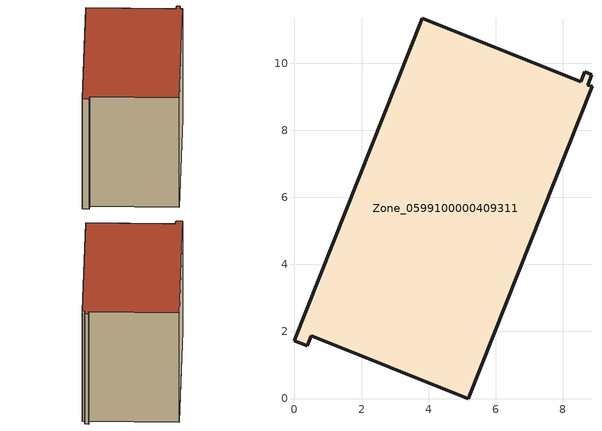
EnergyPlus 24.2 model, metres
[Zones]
Zone_0599100000409311
 floor ground (C_G): 8.74,9.35 8.87,9.3 5.18,0 0.5,1.87 0.38,1.57 0,1.73 3.8,11.33 8.53,9.44 8.65,9.74 8.86,9.65 z0.34
 wall outside (C_F): 0.38,1.57 0.5,1.87 5.18,0 8.87,9.3 8.74,9.35 8.86,9.65 8.65,9.74 8.53,9.44 3.8,11.33 0,1.73 0.38,1.57 z0.34:7.47
 roof outside (C_R): 8.87,9.3 8.74,9.35 8.86,9.65 8.65,9.74 8.53,9.44 3.8,11.33 0,1.73 0.38,1.57 0.5,1.87 5.18,0 z7.47
[BUILDING]
Pand.0599100000409311: North Axis=0; Terrain=City; Loads Convergence Tolerance Value=0.04; Temperature Convergence Tolerance Value=0.4; Solar Distribution=FullExterior; Maximum Number of Warmup Days=25; Minimum Number of Warmup Days=1
[Site:Location]
Rotterdam.The.Hague.AP_ZH_NLD Design_Conditions: Latitude=51.96; Longitude=4.45; Time Zone=1; Elevation=-4.5
[SITE:GROUNDTEMPERATURE:BUILDINGSURFACE]
18, 18, 18, 18, 18, 18, 18, 18, 18, 18, 18, 18
[MATERIAL] Thermal Absorptance=0.9; Solar Absorptance=0.7; Visible Absorptance=0.7
Name | Roughness | Thickness | Conductivity | Density | Specific Heat
G.TI.1992-2005 | MediumSmooth | 0.15 | 0.06 | 540 | 1210
F.TI.1992-2005 | Rough | 0.3 | 0.12 | 1920 | 840
R.TI.1992-2005 | MediumRough | 0.2 | 0.08 | 1500 | 1000
[CONSTRUCTION]
C_G: G.TI.1992-2005
C_F: F.TI.1992-2005
C_R: R.TI.1992-2005
[ZONE]
Zone_0599100000409311: Type=1; Multiplier=1; Ceiling Height=Autocalculate; Volume=Autocalculate; Floor Area=autocalculate; Part of Total Floor Area=Yes
[ZONEINFILTRATION:DESIGNFLOWRATE]
Infil_Zone_0599100000409311: Zone or ZoneList or Space or SpaceList=Zone_0599100000409311; Schedule=AlwaysOn; Design Flow Rate Calculation Method=Flow/Area; Flow Rate per Floor Area=0.0015; Constant Term Coefficient=1; Temperature Term Coefficient=0; Velocity Term Coefficient=0; Velocity Squared Term Coefficient=0
[HVACTEMPLATE:ZONE:IDEALLOADSAIRSYSTEM]
Zone_0599100000409311: Maximum Heating Supply Air Temperature=50; Minimum Cooling Supply Air Temperature=13; Maximum Heating Supply Air Humidity Ratio=0.0156; Minimum Cooling Supply Air Humidity Ratio=0.0077; Heating Limit=NoLimit; Cooling Limit=NoLimit; Dehumidification Control Type=ConstantSensibleHeatRatio; Cooling Sensible Heat Ratio=0.7; Dehumidification Setpoint=60; Humidification Control Type=None; Humidification Setpoint=30; Outdoor Air Method=None; Outdoor Air Flow Rate per Person=0.00944; Outdoor Air Flow Rate per Zone Floor Area=0; Outdoor Air Flow Rate per Zone=0; Demand Controlled Ventilation Type=None; Outdoor Air Economizer Type=NoEconomizer; Heat Recovery Type=None; Sensible Heat Recovery Effectiveness=0.7; Latent Heat Recovery Effectiveness=0.65
[ZONECONTROL:THERMOSTAT]
ThermostatControl_Zone_0599100000409311: Zone or ZoneList=Zone_0599100000409311; Control Type Schedule=DualSetpointControlType; Control 1=Thermostat_Zone_0599100000409311; Temperature Difference Between Cutout And Setpoint=0
[THERMOSTATSETPOINT:DUALSETPOINT]
Thermostat_Zone_0599100000409311: Heating Setpoint Temperature Schedule=HeatingSetpoint_Zone_0599100000409311; Cooling Setpoint Temperature Schedule=CoolingSetpoint_Zone_0599100000409311
[SCHEDULE:COMPACT]
HeatingSetpoint_Zone_0599100000409311: Through: 12/31, For: AllDays, Until: 24:00, 21
CoolingSetpoint_Zone_0599100000409311: Through: 12/31, For: AllDays, Until: 24:00, 24
DualSetpointControlType: Through: 12/31, For: AllDays, Until: 24:00, 4
AlwaysOn: Through: 12/31, For: AllDays, Until: 24:00, 1
